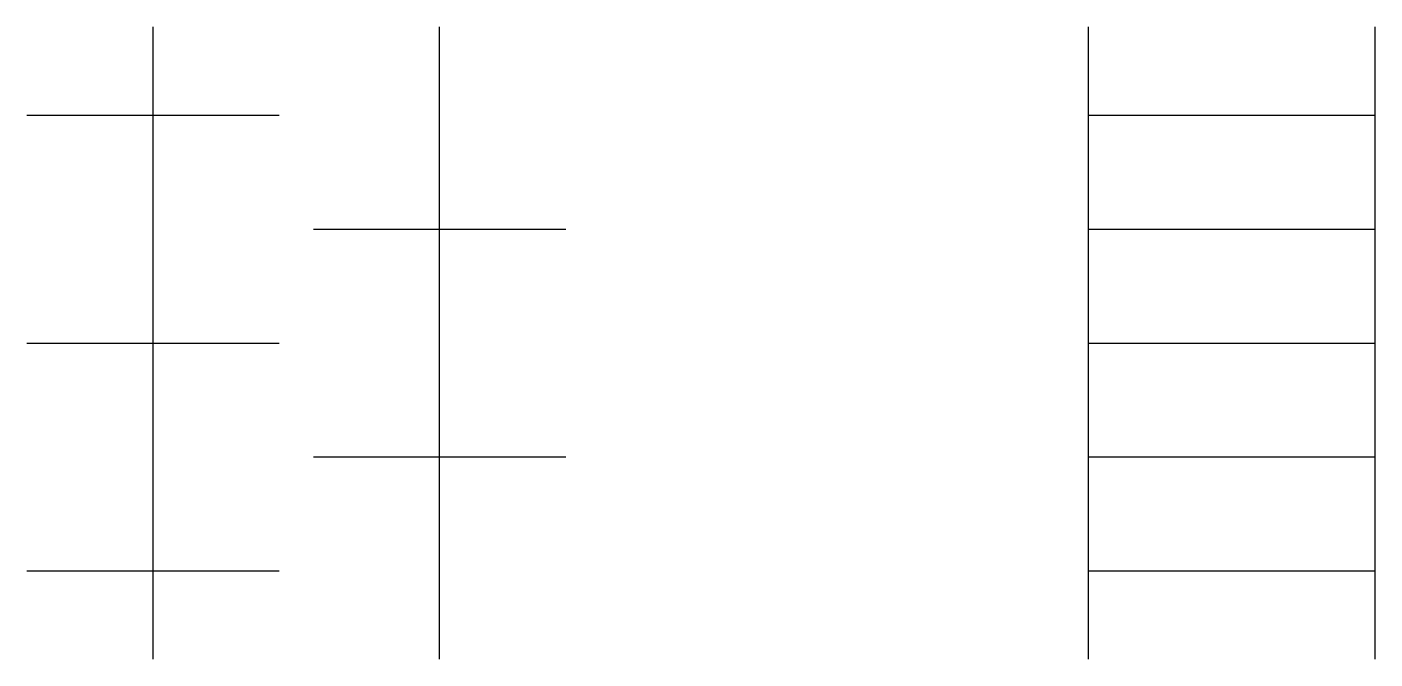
# Model space of a CAD drawing. Extents: x -242 to -135, y 79 to 129.
import ezdxf

# ---------------------------------------------------------------- set-up
doc = ezdxf.new("R2010")
doc.units = 12
doc.layers.add('cotas', color=250, linetype='Continuous')

msp = doc.modelspace()

# ---------------------------------------------------------------- linework, layer by layer
at = {"layer": 'cotas'}
for p, q in [((-231.99, 78.71), (-231.99, 128.79)), ((-209.29, 78.71), (-209.29, 128.79)), ((-157.89, 78.71), (-157.89, 128.79)), ((-135.18, 78.71), (-135.18, 128.79)), ((-241.98, 121.81), (-222, 121.81)), ((-157.89, 121.81), (-135.18, 121.81)), ((-219.28, 112.78), (-199.3, 112.78)), ((-157.89, 112.78), (-135.18, 112.78)), ((-241.98, 103.75), (-222, 103.75)), ((-157.89, 103.75), (-135.18, 103.75)), ((-219.28, 94.73), (-199.3, 94.73)), ((-157.89, 94.73), (-135.18, 94.73)), ((-241.98, 85.7), (-222, 85.7)), ((-157.89, 85.7), (-135.18, 85.7))]:
    msp.add_line(p, q, dxfattribs=at)

doc.saveas('drawing.dxf')
